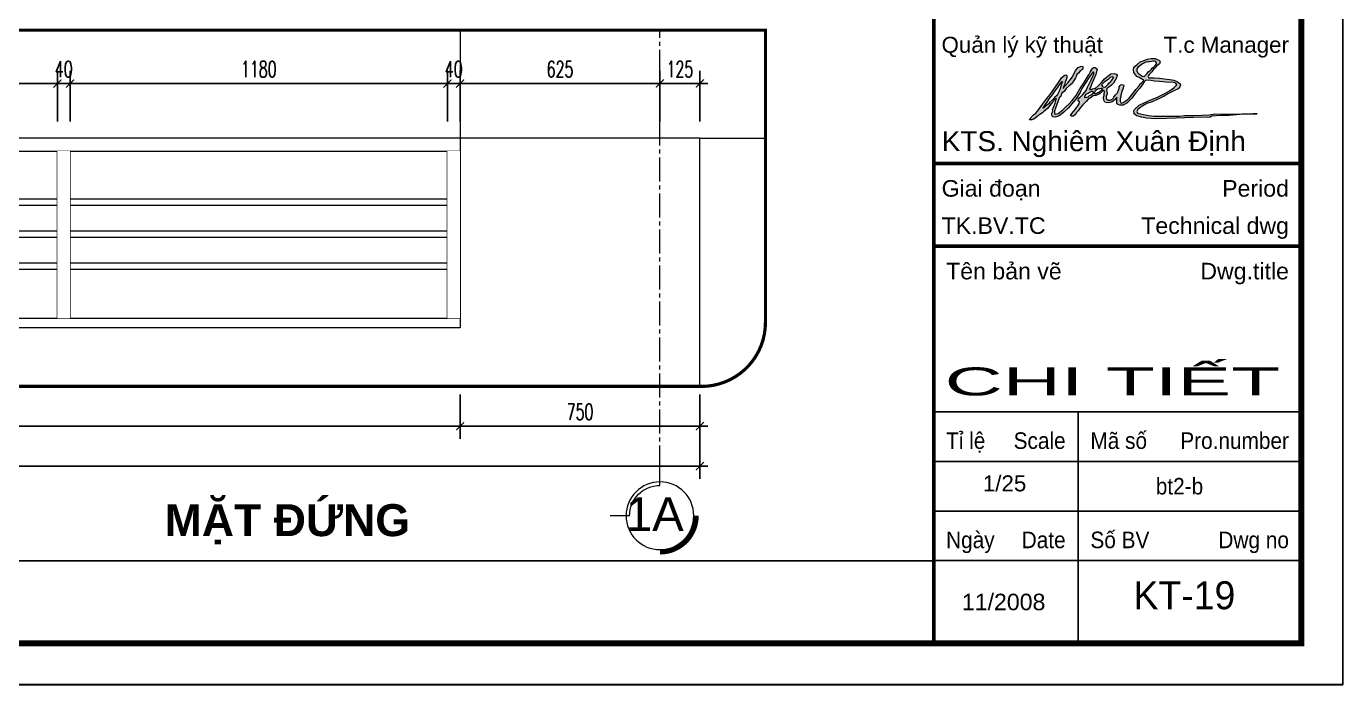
# Model space of a CAD drawing. Header units: millimetres. Extents: x -229618 to 2906, y -178063 to 96806.
# Drawn here: x -78039 to -73921, y -56426 to -54366 of the extents above; entities that cross this region are included whole.
import ezdxf
from ezdxf.enums import TextEntityAlignment as Align

# ---------------------------------------------------------------- set-up
doc = ezdxf.new("R2010")
doc.units = ezdxf.units.MM
doc.header["$LTSCALE"] = 200
doc.header["$MEASUREMENT"] = 0
doc.set_wipeout_variables(frame=1)
doc.header["$PDMODE"] = 3
doc.header["$PDSIZE"] = 50
doc.linetypes.add('CENTER2', pattern=[1.125, 0.75, -0.125, 0.125, -0.125])
doc.linetypes.add('DASHED2', pattern=[0.375, 0.25, -0.125])
doc.layers.get('0').update_dxf_attribs({"color": 95, "linetype": 'CONTINUOUS'})
doc.layers.get('DEFPOINTS').update_dxf_attribs({"linetype": 'CONTINUOUS'})
for name, color, linetype in [('DIM', 251, 'CONTINUOUS'), ('KHUNGTEN', 7, 'CONTINUOUS'), ('TEXT', 33, 'CONTINUOUS')]:
    doc.layers.add(name, color=color, linetype=linetype)
for name, color, linetype, lineweight in [('hatch', 250, 'CONTINUOUS', 5), ('khuat', 8, 'DASHED2', 15), ('nho', 252, 'CONTINUOUS', 15), ('thay', 7, 'CONTINUOUS', 18), ('tim', 18, 'CENTER2', 9)]:
    doc.layers.add(name, color=color, linetype=linetype, lineweight=lineweight)
doc.layers.add('in', color=203, linetype='CONTINUOUS', lineweight=5, plot=False)
doc.styles.add('Aria H B iso', font='Vharialb_0.ttf')
doc.styles.add('Aria H iso', font='Vharial_0.ttf')
doc.styles.add('Arial iso', font='vnarial_0.ttf')
doc.styles.add('Scale', font='vnsimli.shx', dxfattribs={"width": 0.65, "bigfont": 'bigfont.shx'})
doc.styles.add('TEXT1', font='Vhavan_0.ttf', dxfattribs={"height": 200})
doc.dimstyles.new('Scale', dxfattribs={"dimscale": 75, "dimtxt": 2, "dimasz": 1, "dimexe": 1.6, "dimexo": 0, "dimgap": 0.8, "dimtad": 1, "dimdec": 0, "dimzin": 0, "dimdsep": 46, "dimtxsty": 'Scale', "dimblk": 'ARCHTICK', "dimcen": 0.1, "dimdle": 1, "dimclrd": 256, "dimclre": 256, "dimclrt": 3, "dimadec": 0, "dimazin": 0, "dimtfac": 1, "dimtdec": 0, "dimtix": 1, "dimtmove": 2, "dimatfit": 3, "dimldrblk": 'ARCHTICK', "dimfxl": 0, "dimtolj": 1, "dimtzin": 0, "dimarcsym": 0})

# ---------------------------------------------------------------- blocks, each defined once
blk = doc.blocks.new('dinh')
at = {"layer": 'hatch', "ltscale": 30}
h = blk.add_hatch(color=256, dxfattribs=at)
h.paths.add_polyline_path([(1868, 1042), (1898, 1054), (1943, 1070), (1979, 1076), (2017, 1077), (2032, 1069), (2060, 1056), (2065, 1045), (2059, 1022), (2030, 999), (2013, 982), (2005, 973), (1983, 943), (1960, 923), (1951, 910), (1948, 899), (1951, 891), (1955, 885), (2008, 885), (2060, 883), (2105, 875), (2163, 868), (2200, 862), (2233, 849), (2252, 836), (2264, 826), (2266, 812), (2262, 797), (2243, 776), (2201, 758), (2150, 729), (2106, 703), (2068, 686), (2030, 668), (1988, 649), (1936, 632), (1897, 610), (1866, 590), (1845, 573), (1836, 553), (1843, 537), (1887, 526), (1951, 512), (2003, 507), (2073, 506), (2155, 506), (2207, 507), (2257, 508), (2307, 512), (2400, 513), (2478, 515), (2554, 521), (2606, 530), (2760, 528), (2875, 530), (2984, 533), (3026, 534), (3018, 527), (2857, 522), (2748, 514), (2665, 513), (2578, 507), (2561, 498), (2395, 492), (2226, 487), (2128, 484), (2021, 482), (1933, 488), (1885, 496), (1836, 510), (1811, 531), (1808, 558), (1813, 573), (1860, 615), (1950, 657), (2039, 695), (2113, 729), (2160, 757), (2202, 785), (2231, 817), (2220, 832), (2202, 840), (2124, 844), (2059, 848), (2012, 854), (1975, 860), (1931, 862), (1922, 859), (1910, 845), (1902, 835), (1893, 821), (1885, 809), (1867, 784), (1833, 747), (1814, 721), (1788, 683), (1762, 657), (1736, 635), (1702, 617), (1667, 616), (1652, 621), (1640, 630), (1637, 645), (1637, 666), (1638, 679), (1638, 696), (1622, 670), (1606, 657), (1591, 647), (1570, 641), (1546, 640), (1534, 642), (1520, 646), (1510, 665), (1508, 696), (1512, 714), (1513, 726), (1517, 744), (1513, 759), (1504, 759), (1492, 748), (1478, 733), (1460, 724), (1447, 716), (1430, 710), (1417, 710), (1405, 707), (1376, 684), (1358, 678), (1335, 651), (1304, 619), (1280, 592), (1255, 561), (1236, 538), (1230, 523), (1216, 512), (1207, 508), (1190, 508), (1182, 514), (1194, 532), (1227, 572), (1253, 610), (1265, 629), (1270, 649), (1258, 659), (1260, 685), (1277, 696), (1301, 719), (1335, 759), (1348, 792), (1368, 833), (1385, 864), (1402, 902), (1410, 923), (1411, 938), (1405, 944), (1397, 936), (1375, 904), (1319, 819), (1293, 779), (1276, 742), (1233, 673), (1190, 626), (1160, 590), (1114, 545), (1080, 518), (1052, 502), (1029, 497), (1011, 499), (1002, 503), (998, 515), (998, 536), (1006, 555), (1004, 574), (1008, 586), (1020, 612), (1025, 626), (1028, 635), (1031, 648), (1035, 661), (1037, 670), (1041, 680), (1030, 673), (1004, 645), (976, 611), (954, 582), (929, 562), (915, 551), (903, 540), (888, 529), (851, 503), (831, 486), (818, 478), (806, 473), (799, 472), (788, 470), (780, 470), (776, 475), (780, 481), (814, 519), (839, 537), (855, 555), (880, 593), (907, 629), (947, 680), (979, 720), (1031, 796), (1068, 850), (1092, 884), (1118, 910), (1132, 915), (1141, 911), (1145, 901), (1144, 887), (1137, 867), (1128, 842), (1120, 817), (1111, 794), (1106, 779), (1155, 836), (1199, 895), (1213, 925), (1235, 961), (1258, 986), (1281, 998), (1298, 1001), (1302, 990), (1302, 978), (1298, 967), (1276, 953), (1261, 932), (1244, 918), (1237, 900), (1231, 884), (1212, 854), (1197, 830), (1167, 806), (1137, 780), (1130, 769), (1121, 755), (1096, 733), (1090, 713), (1083, 699), (1071, 694), (1045, 622), (1031, 586), (1024, 561), (1023, 532), (1034, 527), (1059, 533), (1102, 565), (1139, 601), (1167, 630), (1196, 662), (1232, 706), (1273, 776), (1309, 831), (1340, 878), (1362, 916), (1375, 941), (1385, 959), (1397, 977), (1409, 989), (1424, 989), (1436, 981), (1443, 971), (1439, 947), (1436, 932), (1430, 917), (1407, 867), (1395, 836), (1385, 811), (1378, 793), (1376, 783), (1369, 775), (1373, 770), (1385, 770), (1397, 778), (1410, 780), (1423, 780), (1455, 806), (1487, 840), (1517, 874), (1551, 903), (1580, 924), (1613, 928), (1635, 923), (1641, 913), (1639, 901), (1635, 884), (1622, 862), (1604, 834), (1585, 812), (1569, 799), (1550, 787), (1542, 782), (1538, 765), (1539, 749), (1544, 727), (1537, 711), (1533, 701), (1532, 691), (1534, 684), (1536, 677), (1541, 675), (1553, 665), (1564, 666), (1572, 666), (1586, 671), (1590, 672), (1597, 677), (1602, 682), (1608, 695), (1614, 704), (1622, 714), (1641, 735), (1651, 755), (1659, 773), (1663, 783), (1663, 796), (1673, 808), (1677, 816), (1686, 819), (1703, 816), (1707, 811), (1707, 806), (1705, 798), (1701, 790), (1700, 783), (1698, 774), (1691, 762), (1688, 748), (1683, 739), (1680, 725), (1678, 714), (1677, 702), (1670, 680), (1670, 663), (1671, 651), (1679, 638), (1688, 635), (1700, 641), (1726, 657), (1762, 685), (1786, 716), (1811, 748), (1827, 769), (1856, 803), (1870, 825), (1882, 835), (1900, 851), (1904, 867), (1886, 872), (1860, 889), (1835, 900), (1826, 912), (1806, 939), (1803, 963), (1808, 990), (1841, 1018)])
h.paths.add_polyline_path([(1910, 899), (1889, 903), (1872, 914), (1851, 927), (1842, 938), (1836, 953), (1835, 973), (1845, 989), (1867, 1004), (1893, 1022), (1905, 1030), (1918, 1036), (1926, 1039), (1945, 1044), (1961, 1045), (1980, 1047), (1997, 1050), (2011, 1051), (2020, 1048), (2025, 1044), (2032, 1034), (2031, 1023), (2018, 1007), (2000, 991), (1987, 980), (1981, 971), (1963, 956), (1948, 943), (1937, 927), (1920, 907)], flags=16)
h.paths.add_polyline_path([(1602, 887), (1592, 872), (1585, 861), (1576, 849), (1565, 837), (1553, 826), (1546, 816), (1540, 809), (1533, 804), (1527, 796), (1519, 790), (1508, 792), (1501, 795), (1498, 796), (1500, 803), (1492, 808), (1488, 810), (1494, 824), (1521, 849), (1543, 867), (1564, 879), (1575, 893), (1589, 897), (1599, 894)], flags=16)
h.paths.add_polyline_path([(1496, 779), (1491, 770), (1483, 760), (1478, 754), (1467, 746), (1461, 741), (1451, 737), (1442, 732), (1434, 728), (1427, 726), (1424, 726), (1421, 727), (1418, 732), (1418, 738), (1429, 758), (1436, 768), (1446, 776), (1460, 780), (1472, 781), (1484, 784), (1493, 782)], flags=16)
h.paths.add_polyline_path([(1406, 744), (1404, 739), (1399, 731), (1388, 718), (1376, 710), (1366, 706), (1359, 701), (1354, 694), (1346, 690), (1336, 690), (1327, 688), (1322, 690), (1327, 707), (1337, 724), (1354, 735), (1374, 746), (1393, 753), (1402, 755)], flags=16)
h.paths.add_polyline_path([(1102, 846), (1090, 819), (1085, 800), (1079, 779), (1069, 752), (1059, 733), (1051, 721), (1043, 708), (1027, 693), (1005, 672), (977, 644), (966, 628), (946, 614), (923, 595), (914, 586), (907, 590), (918, 600), (950, 645), (975, 681), (1002, 718), (1018, 743), (1043, 775), (1059, 796), (1071, 815), (1081, 828), (1085, 840), (1095, 850)], flags=16)
for points in [[(780, 481), (814, 519), (839, 537), (855, 555), (880, 593), (907, 629), (947, 680), (979, 720), (1031, 796), (1068, 850), (1092, 884), (1118, 910), (1132, 915), (1141, 911), (1145, 901), (1144, 887), (1137, 867), (1128, 842), (1120, 817), (1111, 794), (1106, 779), (1155, 836), (1199, 895), (1213, 925), (1235, 961), (1258, 986), (1281, 998), (1298, 1001), (1302, 990), (1302, 978), (1298, 967), (1276, 953), (1261, 932), (1244, 918), (1237, 900), (1231, 884), (1212, 854), (1197, 830), (1167, 806), (1137, 780), (1130, 769), (1121, 755), (1096, 733), (1090, 713), (1083, 699), (1071, 694), (1045, 622), (1031, 586), (1024, 561), (1023, 532), (1034, 527), (1059, 533), (1102, 565), (1139, 601), (1167, 630), (1196, 662), (1232, 706), (1273, 776), (1309, 831), (1340, 878), (1362, 916), (1375, 941), (1385, 959), (1397, 977), (1409, 989), (1424, 989), (1436, 981), (1443, 971), (1439, 947), (1436, 932), (1430, 917), (1407, 867), (1395, 836), (1385, 811), (1378, 793), (1376, 783), (1369, 775), (1373, 770), (1385, 770), (1397, 778), (1410, 780), (1423, 780), (1455, 806), (1487, 840), (1517, 874), (1551, 903), (1580, 924), (1613, 928), (1635, 923), (1641, 913), (1639, 901), (1635, 884), (1622, 862), (1604, 834), (1585, 812), (1569, 799), (1550, 787), (1542, 782), (1538, 765), (1539, 749), (1544, 727), (1537, 711), (1533, 701), (1532, 691), (1534, 684), (1536, 677), (1541, 675), (1553, 665), (1564, 666), (1572, 666), (1586, 671), (1590, 672), (1597, 677), (1602, 682), (1608, 695), (1614, 704), (1622, 714), (1641, 735), (1651, 755), (1659, 773), (1663, 783), (1663, 796), (1673, 808), (1677, 816), (1686, 819), (1703, 816), (1707, 811), (1707, 806), (1705, 798), (1701, 790), (1700, 783), (1698, 774), (1691, 762), (1688, 748), (1683, 739), (1680, 725), (1678, 714), (1677, 702), (1670, 680), (1670, 663), (1671, 651), (1679, 638), (1688, 635), (1700, 641), (1726, 657), (1762, 685), (1786, 716), (1811, 748), (1827, 769), (1856, 803), (1870, 825), (1882, 835), (1900, 851), (1904, 867), (1886, 872), (1860, 889), (1835, 900), (1826, 912), (1806, 939), (1803, 963), (1808, 990), (1841, 1018), (1868, 1042), (1898, 1054), (1943, 1070), (1979, 1076), (2017, 1077), (2032, 1069), (2060, 1056), (2065, 1045), (2059, 1022), (2030, 999), (2013, 982), (2005, 973), (1983, 943), (1960, 923), (1951, 910), (1948, 899), (1951, 891), (1955, 885), (2008, 885), (2060, 883), (2105, 875), (2163, 868), (2200, 862), (2233, 849), (2252, 836), (2264, 826), (2266, 812), (2262, 797), (2243, 776), (2201, 758), (2150, 729), (2106, 703), (2068, 686), (2030, 668), (1988, 649), (1936, 632), (1897, 610), (1866, 590), (1845, 573), (1836, 553), (1843, 537), (1887, 526), (1951, 512), (2003, 507), (2073, 506), (2155, 506), (2207, 507), (2257, 508), (2307, 512), (2400, 513), (2478, 515), (2554, 521), (2606, 530), (2760, 528), (2875, 530), (2984, 533), (3026, 534), (3018, 527), (2857, 522), (2748, 514), (2665, 513), (2578, 507), (2561, 498), (2395, 492), (2226, 487), (2128, 484), (2021, 482), (1933, 488), (1885, 496), (1836, 510), (1811, 531), (1808, 558), (1813, 573), (1860, 615), (1950, 657), (2039, 695), (2113, 729), (2160, 757), (2202, 785), (2231, 817), (2220, 832), (2202, 840), (2124, 844), (2059, 848), (2012, 854), (1975, 860), (1931, 862), (1922, 859), (1910, 845), (1902, 835), (1893, 821), (1885, 809), (1867, 784), (1833, 747), (1814, 721), (1788, 683), (1762, 657), (1736, 635), (1702, 617), (1667, 616), (1652, 621), (1640, 630), (1637, 645), (1637, 666), (1638, 679), (1638, 696), (1622, 670), (1606, 657), (1591, 647), (1570, 641), (1546, 640), (1534, 642), (1520, 646), (1510, 665), (1508, 696), (1512, 714), (1513, 726), (1517, 744), (1513, 759), (1504, 759), (1492, 748), (1478, 733), (1460, 724), (1447, 716), (1430, 710), (1417, 710), (1405, 707), (1376, 684), (1358, 678), (1335, 651), (1304, 619), (1280, 592), (1255, 561), (1236, 538), (1230, 523), (1216, 512), (1207, 508), (1190, 508), (1182, 514), (1194, 532), (1227, 572), (1253, 610), (1265, 629), (1270, 649), (1258, 659), (1260, 685), (1277, 696), (1301, 719), (1335, 759), (1348, 792), (1368, 833), (1385, 864), (1402, 902), (1410, 923), (1411, 938), (1405, 944), (1397, 936), (1375, 904), (1319, 819), (1293, 779), (1276, 742), (1233, 673), (1190, 626), (1160, 590), (1114, 545), (1080, 518), (1052, 502), (1029, 497), (1011, 499), (1002, 503), (998, 515), (998, 536), (1006, 555), (1004, 574), (1008, 586), (1020, 612), (1025, 626), (1028, 635), (1031, 648), (1035, 661), (1037, 670), (1041, 680), (1030, 673), (1004, 645), (976, 611), (954, 582), (929, 562), (915, 551), (903, 540), (888, 529), (851, 503), (831, 486), (818, 478), (806, 473), (799, 472), (788, 470), (780, 470), (776, 475)], [(1893, 1022), (1867, 1004), (1845, 989), (1835, 973), (1836, 953), (1842, 938), (1851, 927), (1872, 914), (1889, 903), (1910, 899), (1920, 907), (1937, 927), (1948, 943), (1963, 956), (1981, 971), (1987, 980), (2000, 991), (2018, 1007), (2031, 1023), (2032, 1034), (2025, 1044), (2020, 1048), (2011, 1051), (1997, 1050), (1980, 1047), (1961, 1045), (1945, 1044), (1926, 1039), (1918, 1036), (1905, 1030)], [(918, 600), (950, 645), (975, 681), (1002, 718), (1018, 743), (1043, 775), (1059, 796), (1071, 815), (1081, 828), (1085, 840), (1095, 850), (1102, 846), (1090, 819), (1085, 800), (1079, 779), (1069, 752), (1059, 733), (1051, 721), (1043, 708), (1027, 693), (1005, 672), (977, 644), (966, 628), (946, 614), (923, 595), (914, 586), (907, 590)], [(1500, 803), (1492, 808), (1488, 810), (1494, 824), (1521, 849), (1543, 867), (1564, 879), (1575, 893), (1589, 897), (1599, 894), (1602, 887), (1592, 872), (1585, 861), (1576, 849), (1565, 837), (1553, 826), (1546, 816), (1540, 809), (1533, 804), (1527, 796), (1519, 790), (1508, 792), (1501, 795), (1498, 796)]]:
    blk.add_lwpolyline(points, close=True, dxfattribs=at)
for points in [[(1418, 738), (1429, 758), (1436, 768), (1446, 776), (1460, 780), (1472, 781), (1484, 784), (1493, 782), (1496, 779), (1491, 770), (1483, 760), (1478, 754), (1467, 746), (1461, 741), (1451, 737), (1442, 732), (1434, 728), (1427, 726), (1424, 726), (1421, 727), (1418, 732), (1418, 738)], [(1322, 690), (1327, 707), (1337, 724), (1354, 735), (1374, 746), (1393, 753), (1402, 755), (1406, 744), (1404, 739), (1399, 731), (1388, 718), (1376, 710), (1366, 706), (1359, 701), (1354, 694), (1346, 690), (1336, 690), (1327, 688), (1323, 690)]]:
    blk.add_lwpolyline(points, dxfattribs=at)
blk = doc.blocks.new('KhungA3')
at = {"layer": 'DEFPOINTS', "color": 8}
blk.add_lwpolyline([(-3.74, 3.81), (416.31, 3.81), (416.31, 300.81), (-3.74, 300.81)], close=True, dxfattribs=at)
at = {"layer": 'KHUNGTEN', "color": 4}
for points, const_width in [([(7.54, 8.99), (411.13, 8.99), (411.13, 295.64), (7.54, 295.64)], 0.724), ([(365.13, 295.64), (411.13, 295.64), (411.13, 8.99), (365.13, 8.99)], 0.466)]:
    blk.add_lwpolyline(points, close=True, dxfattribs=dict(at, const_width=const_width))
at = {"layer": 'KHUNGTEN', "color": 4, "const_width": 0.466}
for points in [[(365.13, 69.01), (411.13, 69.01)], [(365.13, 58.66), (411.13, 58.66)]]:
    blk.add_lwpolyline(points, dxfattribs=at)
at = {"layer": 'KHUNGTEN', "color": 8, "const_width": 0.207}
for points in [[(365.13, 37.96), (411.13, 37.96)], [(383.19, 37.96), (383.19, 8.99)], [(365.13, 31.75), (411.13, 31.75)], [(365.13, 25.54), (411.13, 25.54)], [(365.13, 19.34), (411.13, 19.34)]]:
    blk.add_lwpolyline(points, dxfattribs=at)
at = {"layer": 'thay', "color": 6, "xscale": 0.01266666670174648, "yscale": 0.01266666670213454, "zscale": 0.01266666670204269}
blk.add_blockref('dinh', (367.29, 68.52), dxfattribs=at)
at = {"layer": 'KHUNGTEN', "color": 8, "style": 'Arial iso'}
for s, height, width, p in [('Qu¶n lý kü thuËt', 2, 1, (366.11, 82.87)), ('Giai ®o¹n', 2.07, 1, (366.12, 64.87)), ('Tªn b¶n vÏ', 2.07, 1, (366.68, 54.52)), ('TØ lÖ', 2.07, 0.9, (366.68, 33.31)), ('M· sè', 2.07, 0.9, (384.74, 33.31)), ('bt2-b   ', 2.07, 0.9, (392.92, 27.61)), ('Ngµy', 2.07, 0.9, (366.68, 20.89)), ('Sè BV', 2.07, 0.9, (384.74, 20.89))]:
    blk.add_text(s, height=height, dxfattribs=dict(at, width=width)).set_placement(p)
for s, height, width, p in [('T.c Manager', 2, 1, (409.58, 82.87)), ('Period', 2.07, 1, (409.58, 64.87)), ('Dwg.title', 2.07, 1, (409.58, 54.52)), ('Scale', 2.07, 0.9, (381.64, 33.31)), ('Pro.number', 2.07, 0.9, (409.58, 33.31)), ('Date', 2.07, 0.9, (381.64, 20.89)), ('Dwg no', 2.07, 0.9, (409.58, 20.89))]:
    blk.add_text(s, height=height, dxfattribs=dict(at, width=width)).set_placement(p, align=Align.RIGHT)
at = {"layer": 'KHUNGTEN', "color": 7, "style": 'Arial iso', "width": 1}
for s, height, p in [('KTS. Nghiªm Xu©n §Þnh', 2.5, (366.14, 70.56)), ('TK.BV.TC', 2.07, (366.12, 60.21))]:
    blk.add_text(s, height=height, dxfattribs=at).set_placement(p)
blk.add_text('Technical dwg', height=2.0697, dxfattribs=at).set_placement((409.58, 60.21), align=Align.RIGHT)
at = {"layer": 'KHUNGTEN', "color": 7, "style": 'Arial iso'}
blk.add_text('11/2008', height=2.07, dxfattribs=at).set_placement((373.88, 14.16), align=Align.MIDDLE_CENTER)
blk = doc.blocks.new('*U2625')
at = {"layer": 'thay', "ltscale": 600}
for p, q in [((0, 20), (0, 361)), ((534, -513), (874, -513))]:
    blk.add_line(p, q, dxfattribs=at)
at = {"layer": 'thay', "ltscale": 600, "const_width": 85.2}
blk.add_lwpolyline([(-639, -513, 0.414214), (0, -1152, 0.414214)], format="xyb", dxfattribs=at)
at = {"layer": 'thay', "ltscale": 600}
blk.add_circle((0, -513), 596, dxfattribs=at)
blk.add_arc((0, -513), 534, 0, 90, dxfattribs=at)
at = {"layer": 'TEXT', "linetype": 'Continuous', "style": 'Aria H iso'}
blk.add_attdef('A', text='', height=596, dxfattribs=at).set_placement((0, -781), align=Align.CENTER)
blk = doc.blocks.new('_ArchTick')
at = {"color": 0, "linetype": 'ByBlock', "const_width": 0.15}
blk.add_lwpolyline([(-0.5, -0.5), (0.5, 0.5)], dxfattribs=at)
blk = doc.blocks.new('*D2860')
at = {"layer": 'DEFPOINTS', "color": 0}
for p in [(-76681.9, -54545.3), (-76681.9, -54664.4), (-76056.9, -54664.4)]:
    blk.add_point(p, dxfattribs=at)
at = {"layer": 'DIM', "lineweight": -2}
for p, q in [((-76681.9, -54664.4), (-76681.9, -54505.3)), ((-76056.9, -54664.4), (-76056.9, -54505.3)), ((-76031.9, -54545.3), (-76706.9, -54545.3))]:
    blk.add_line(p, q, dxfattribs=at)
at = {"layer": 'DIM', "lineweight": -2, "xscale": 25, "yscale": 25, "zscale": 25, "rotation": 180}
blk.add_blockref('_ArchTick', (-76681.9, -54545.3), dxfattribs=at)
at = {"layer": 'DIM', "lineweight": -2, "xscale": 25, "yscale": 25, "zscale": 25}
blk.add_blockref('_ArchTick', (-76056.9, -54545.3), dxfattribs=at)
at = {"layer": 'DIM', "color": 3, "insert": (-76369.4, -54500.3), "char_height": 50, "attachment_point": 5, "style": 'Scale'}
blk.add_mtext('\\A1;625', dxfattribs=at)
blk = doc.blocks.new('*D2861')
at = {"layer": 'DEFPOINTS', "color": 0}
for p in [(-76721.9, -54545.3), (-76721.9, -54664.4), (-76681.9, -54664.4)]:
    blk.add_point(p, dxfattribs=at)
at = {"layer": 'DIM', "lineweight": -2}
for p, q in [((-76721.9, -54664.4), (-76721.9, -54505.3)), ((-76681.9, -54664.4), (-76681.9, -54505.3)), ((-76721.9, -54545.3), (-76746.9, -54545.3)), ((-76681.9, -54545.3), (-76721.9, -54545.3)), ((-76681.9, -54545.3), (-76656.9, -54545.3))]:
    blk.add_line(p, q, dxfattribs=at)
at = {"layer": 'DIM', "lineweight": -2, "xscale": 25, "yscale": 25, "zscale": 25}
blk.add_blockref('_ArchTick', (-76721.9, -54545.3), dxfattribs=at)
at = {"layer": 'DIM', "lineweight": -2, "xscale": 25, "yscale": 25, "zscale": 25, "rotation": 180}
blk.add_blockref('_ArchTick', (-76681.9, -54545.3), dxfattribs=at)
at = {"layer": 'DIM', "color": 3, "insert": (-76701.9, -54500.3), "char_height": 50, "attachment_point": 5, "style": 'Scale'}
blk.add_mtext('\\A1;40', dxfattribs=at)
blk = doc.blocks.new('*D2862')
at = {"layer": 'DEFPOINTS', "color": 0}
for p in [(-77901.9, -54545.3), (-77901.9, -54664.4), (-76721.9, -54664.4)]:
    blk.add_point(p, dxfattribs=at)
at = {"layer": 'DIM', "lineweight": -2}
for p, q in [((-77901.9, -54664.4), (-77901.9, -54505.3)), ((-76721.9, -54664.4), (-76721.9, -54505.3)), ((-76696.9, -54545.3), (-77926.9, -54545.3))]:
    blk.add_line(p, q, dxfattribs=at)
at = {"layer": 'DIM', "lineweight": -2, "xscale": 25, "yscale": 25, "zscale": 25, "rotation": 180}
blk.add_blockref('_ArchTick', (-77901.9, -54545.3), dxfattribs=at)
at = {"layer": 'DIM', "lineweight": -2, "xscale": 25, "yscale": 25, "zscale": 25}
blk.add_blockref('_ArchTick', (-76721.9, -54545.3), dxfattribs=at)
at = {"layer": 'DIM', "color": 3, "insert": (-77311.9, -54500.3), "char_height": 50, "attachment_point": 5, "style": 'Scale'}
blk.add_mtext('\\A1;1180', dxfattribs=at)
blk = doc.blocks.new('*D2863')
at = {"layer": 'DEFPOINTS', "color": 0}
for p in [(-77941.9, -54545.3), (-77941.9, -54664.4), (-77901.9, -54664.4)]:
    blk.add_point(p, dxfattribs=at)
at = {"layer": 'DIM', "lineweight": -2}
for p, q in [((-77941.9, -54664.4), (-77941.9, -54505.3)), ((-77901.9, -54664.4), (-77901.9, -54505.3)), ((-77941.9, -54545.3), (-77966.9, -54545.3)), ((-77901.9, -54545.3), (-77941.9, -54545.3)), ((-77901.9, -54545.3), (-77876.9, -54545.3))]:
    blk.add_line(p, q, dxfattribs=at)
at = {"layer": 'DIM', "lineweight": -2, "xscale": 25, "yscale": 25, "zscale": 25}
blk.add_blockref('_ArchTick', (-77941.9, -54545.3), dxfattribs=at)
at = {"layer": 'DIM', "lineweight": -2, "xscale": 25, "yscale": 25, "zscale": 25, "rotation": 180}
blk.add_blockref('_ArchTick', (-77901.9, -54545.3), dxfattribs=at)
at = {"layer": 'DIM', "color": 3, "insert": (-77921.9, -54500.3), "char_height": 50, "attachment_point": 5, "style": 'Scale'}
blk.add_mtext('\\A1;40', dxfattribs=at)
blk = doc.blocks.new('*D2864')
at = {"layer": 'DEFPOINTS', "color": 0}
for p in [(-78571.9, -54545.3), (-78571.9, -54664.4), (-77941.9, -54664.4)]:
    blk.add_point(p, dxfattribs=at)
at = {"layer": 'DIM', "lineweight": -2}
for p, q in [((-78571.9, -54664.4), (-78571.9, -54505.3)), ((-77941.9, -54664.4), (-77941.9, -54505.3)), ((-77916.9, -54545.3), (-78596.9, -54545.3))]:
    blk.add_line(p, q, dxfattribs=at)
at = {"layer": 'DIM', "lineweight": -2, "xscale": 25, "yscale": 25, "zscale": 25, "rotation": 180}
blk.add_blockref('_ArchTick', (-78571.9, -54545.3), dxfattribs=at)
at = {"layer": 'DIM', "lineweight": -2, "xscale": 25, "yscale": 25, "zscale": 25}
blk.add_blockref('_ArchTick', (-77941.9, -54545.3), dxfattribs=at)
at = {"layer": 'DIM', "color": 3, "insert": (-78256.9, -54500.3), "char_height": 50, "attachment_point": 5, "style": 'Scale'}
blk.add_mtext('\\A1;630', dxfattribs=at)
blk = doc.blocks.new('*D2636')
at = {"layer": 'DEFPOINTS', "color": 0}
for p in [(-76681.9, -55517.7), (-75931.9, -55517.7), (-76681.9, -55617)]:
    blk.add_point(p, dxfattribs=at)
at = {"layer": 'DIM', "lineweight": -2}
for p, q in [((-76681.9, -55517.7), (-76681.9, -55657)), ((-75931.9, -55517.7), (-75931.9, -55657)), ((-75906.9, -55617), (-76706.9, -55617))]:
    blk.add_line(p, q, dxfattribs=at)
at = {"layer": 'DIM', "lineweight": -2, "xscale": 25, "yscale": 25, "zscale": 25, "rotation": 180}
blk.add_blockref('_ArchTick', (-76681.9, -55617), dxfattribs=at)
at = {"layer": 'DIM', "lineweight": -2, "xscale": 25, "yscale": 25, "zscale": 25}
blk.add_blockref('_ArchTick', (-75931.9, -55617), dxfattribs=at)
at = {"layer": 'DIM', "color": 3, "insert": (-76306.9, -55572), "char_height": 50, "attachment_point": 5, "style": 'Scale'}
blk.add_mtext('\\A1;750', dxfattribs=at)
blk = doc.blocks.new('*D2637')
at = {"layer": 'DEFPOINTS', "color": 0}
for p in [(-79831.9, -55517.7), (-76681.9, -55517.7), (-79831.9, -55617)]:
    blk.add_point(p, dxfattribs=at)
at = {"layer": 'DIM', "lineweight": -2}
for p, q in [((-79831.9, -55517.7), (-79831.9, -55657)), ((-76681.9, -55517.7), (-76681.9, -55657)), ((-76656.9, -55617), (-79856.9, -55617))]:
    blk.add_line(p, q, dxfattribs=at)
at = {"layer": 'DIM', "lineweight": -2, "xscale": 25, "yscale": 25, "zscale": 25, "rotation": 180}
blk.add_blockref('_ArchTick', (-79831.9, -55617), dxfattribs=at)
at = {"layer": 'DIM', "lineweight": -2, "xscale": 25, "yscale": 25, "zscale": 25}
blk.add_blockref('_ArchTick', (-76681.9, -55617), dxfattribs=at)
at = {"layer": 'DIM', "color": 3, "insert": (-78256.9, -55572), "char_height": 50, "attachment_point": 5, "style": 'Scale'}
blk.add_mtext('\\A1;3150', dxfattribs=at)
blk = doc.blocks.new('*D2641')
at = {"layer": 'DEFPOINTS', "color": 0}
for p in [(-82481.9, -55517.7), (-75931.9, -55517.7), (-75931.9, -55742)]:
    blk.add_point(p, dxfattribs=at)
at = {"layer": 'DIM', "lineweight": -2}
for p, q in [((-82481.9, -55517.7), (-82481.9, -55782)), ((-75931.9, -55517.7), (-75931.9, -55782)), ((-82506.9, -55742), (-75906.9, -55742))]:
    blk.add_line(p, q, dxfattribs=at)
at = {"layer": 'DIM', "lineweight": -2, "xscale": 25, "yscale": 25, "zscale": 25, "rotation": 180}
blk.add_blockref('_ArchTick', (-82481.9, -55742), dxfattribs=at)
at = {"layer": 'DIM', "lineweight": -2, "xscale": 25, "yscale": 25, "zscale": 25}
blk.add_blockref('_ArchTick', (-75931.9, -55742), dxfattribs=at)
at = {"layer": 'DIM', "color": 3, "insert": (-79206.9, -55697), "char_height": 50, "attachment_point": 5, "style": 'Scale'}
blk.add_mtext('\\A1;6550', dxfattribs=at)
blk = doc.blocks.new('*D2673')
at = {"layer": 'DEFPOINTS', "color": 0}
for p in [(-75931.9, -54545.3), (-76056.9, -54664.4), (-75931.9, -54664.4)]:
    blk.add_point(p, dxfattribs=at)
at = {"layer": 'DIM', "lineweight": -2}
for p, q in [((-76056.9, -54664.4), (-76056.9, -54505.3)), ((-75931.9, -54664.4), (-75931.9, -54505.3)), ((-76081.9, -54545.3), (-75906.9, -54545.3))]:
    blk.add_line(p, q, dxfattribs=at)
at = {"layer": 'DIM', "lineweight": -2, "xscale": 25, "yscale": 25, "zscale": 25, "rotation": 180}
blk.add_blockref('_ArchTick', (-76056.9, -54545.3), dxfattribs=at)
at = {"layer": 'DIM', "lineweight": -2, "xscale": 25, "yscale": 25, "zscale": 25}
blk.add_blockref('_ArchTick', (-75931.9, -54545.3), dxfattribs=at)
at = {"layer": 'DIM', "color": 3, "insert": (-75994.4, -54500.3), "char_height": 50, "attachment_point": 5, "style": 'Scale'}
blk.add_mtext('\\A1;125', dxfattribs=at)

msp = doc.modelspace()

# ---------------------------------------------------------------- linework, layer by layer
at = {"layer": 'DIM'}
msp.add_lwpolyline([(-84140.3, -56037.8), (-75200.6, -56037.8), (-75200.6, -56296.2), (-84140.3, -56296.2)], close=True, dxfattribs=at)
at = {"layer": 'in'}
msp.add_lwpolyline([(-84422.3, -49000.5), (-73921.2, -49000.5), (-73921.2, -56425.5), (-84422.3, -56425.5)], close=True, dxfattribs=at)
at = {"layer": 'khuat', "color": 5, "const_width": 10}
msp.add_lwpolyline([(-75926.9, -55492.7), (-82629.1, -55492.7), (-82629.1, -54578.3, -0.414214), (-82429.1, -54378.3), (-75726.9, -54378.3), (-75726.9, -55292.7, -0.414214)], format="xyb", close=True, dxfattribs=at)
at = {"layer": 'nho', "linetype": 'Continuous'}
for p, q in [((-77941.9, -55279.9), (-77941.9, -54756.7)), ((-77901.9, -55279.9), (-77901.9, -54756.7)), ((-76721.9, -55279.9), (-76721.9, -54756.7)), ((-76681.9, -54906.7), (-79831.9, -54906.7)), ((-76681.9, -54926.7), (-79831.9, -54926.7)), ((-76681.9, -55006.7), (-79831.9, -55006.7)), ((-76681.9, -55026.7), (-79831.9, -55026.7)), ((-76681.9, -55106.7), (-79831.9, -55106.7)), ((-76681.9, -55126.7), (-79831.9, -55126.7))]:
    msp.add_line(p, q, dxfattribs=at)
at = {"layer": 'thay', "linetype": 'Continuous'}
for p, q in [((-76681.9, -54378.3), (-76681.9, -55309.9)), ((-75931.9, -54716.7), (-75726.9, -54716.7)), ((-75931.9, -55492.7), (-75931.9, -54716.7)), ((-76681.9, -55279.9), (-79831.9, -55279.9)), ((-76681.9, -55309.9), (-79831.9, -55309.9))]:
    msp.add_line(p, q, dxfattribs=at)
for points in [[(-75931.9, -54716.7), (-79831.9, -54716.7)], [(-79831.9, -54756.7), (-76681.9, -54756.7)]]:
    msp.add_lwpolyline(points, dxfattribs=at)
at = {"layer": 'tim', "ltscale": 0.5}
msp.add_line((-76056.9, -55752.2), (-76056.9, -54378.3), dxfattribs=at)

# ---------------------------------------------------------------- block references
at = {"layer": 'hatch'}
ref = msp.add_blockref('*U2625', (-76056.9, -55806.1), dxfattribs=dict(at, xscale=-0.177800000004936, yscale=0.177800000004936, zscale=0.1778))
ref.add_attrib('A', '1a', dxfattribs={"layer": 'TEXT', "linetype": 'Continuous', "height": 106, "style": 'Aria H iso'}).set_placement((-76073.1, -55945.1), align=Align.CENTER)
at = {"layer": 'KHUNGTEN'}
ref = msp.add_blockref('KhungA3', (-84328.8, -56520.9), dxfattribs=dict(at, xscale=25, yscale=25, zscale=25.00000000000008))
ref.add_attrib('TENBANVE', 'chi tiÕt', dxfattribs={"color": 1, "height": 87.5, "style": 'TEXT1', "width": 2.453845}).set_placement((-75166.3, -55520.9), (-74116.3, -55520.9), align=Align.FIT)
ref.add_attrib('SOBANVE', 'kt-19', dxfattribs={"color": 1, "height": 87.5, "style": 'TEXT1'}).set_placement((-74416.3, -56145.9), align=Align.MIDDLE_CENTER)
ref.add_attrib('TILE', '1/25', dxfattribs={"color": 1, "height": 50, "style": 'Arial iso'}).set_placement((-74978.8, -55795.9), align=Align.MIDDLE_CENTER)

# ---------------------------------------------------------------- texts
at = {"layer": 'TEXT', "style": 'Aria H B iso'}
msp.add_text('mÆt §øNG', height=100, dxfattribs=at).set_placement((-77222.7, -55961), align=Align.CENTER)

# ---------------------------------------------------------------- dimensions: what is measured, and where the dimension line sits
at = {"layer": 'DIM'}
for base, p1, p2, picture, middle in [((-78571.9, -54545.3), (-77941.9, -54664.4), (-78571.9, -54664.4), '*D2864', (-78256.9, -54500.3)), ((-77941.9, -54545.3), (-77901.9, -54664.4), (-77941.9, -54664.4), '*D2863', (-77921.9, -54500.3)), ((-77901.9, -54545.3), (-76721.9, -54664.4), (-77901.9, -54664.4), '*D2862', (-77311.9, -54500.3)), ((-76721.9, -54545.3), (-76681.9, -54664.4), (-76721.9, -54664.4), '*D2861', (-76701.9, -54500.3)), ((-76681.9, -54545.3), (-76056.9, -54664.4), (-76681.9, -54664.4), '*D2860', (-76369.4, -54500.3)), ((-75931.9, -54545.3), (-76056.9, -54664.4), (-75931.9, -54664.4), '*D2673', (-75994.4, -54500.3)), ((-75931.9, -55742), (-82481.9, -55517.7), (-75931.9, -55517.7), '*D2641', (-79206.9, -55697)), ((-79831.9, -55617), (-76681.9, -55517.7), (-79831.9, -55517.7), '*D2637', (-78256.9, -55572)), ((-76681.9, -55617), (-75931.9, -55517.7), (-76681.9, -55517.7), '*D2636', (-76306.9, -55572))]:
    dim = msp.add_linear_dim(base=base, p1=p1, p2=p2, angle=180, dimstyle='Scale', override={"dimscale": 25}, dxfattribs=at)
    dim.commit()
    dim.dimension.update_dxf_attribs({"geometry": picture, "text_midpoint": middle})

# ---------------------------------------------------------------- next in the draw order: wipeouts: each hides what was drawn before it
for points in [[(-77901.9, -54756.7), (-77941.9, -54756.7), (-77941.9, -55279.9), (-77901.9, -55279.9)], [(-76681.9, -54756.7), (-76721.9, -54756.7), (-76721.9, -55279.9), (-76681.9, -55279.9)]]:
    msp.add_wipeout(points).dxf.layer = 'nho'

doc.saveas('drawing.dxf')
